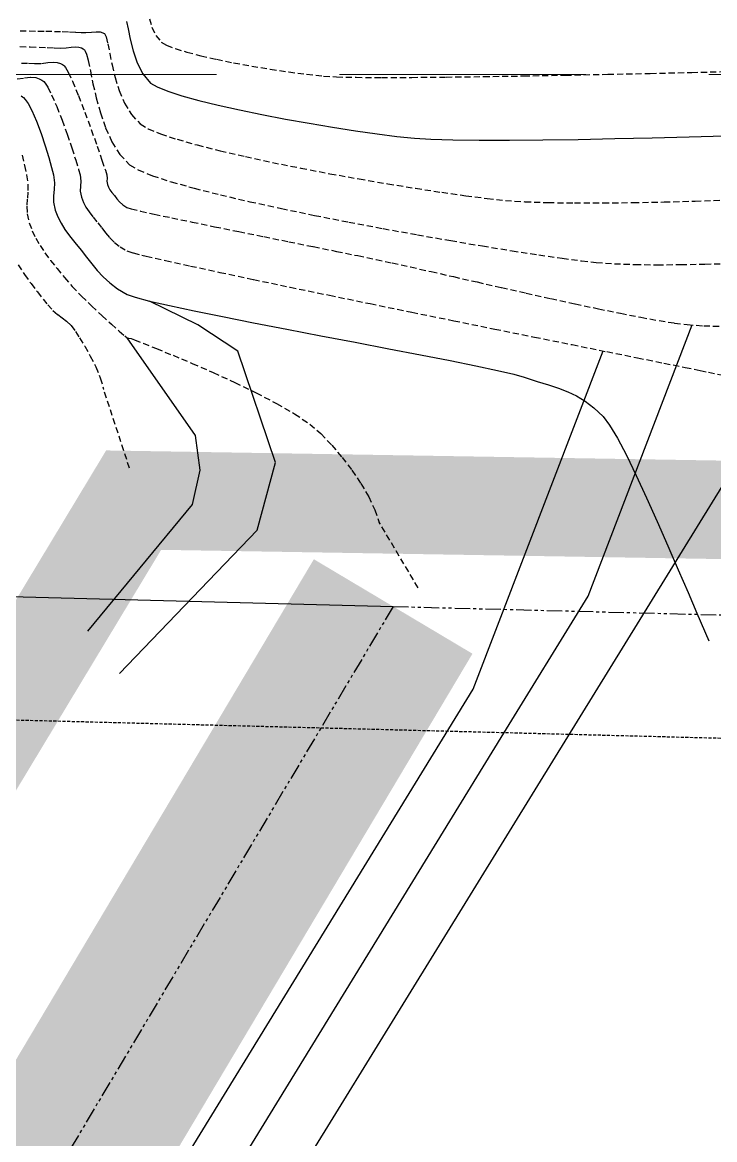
# Model space of a CAD drawing. Header units: inches. Extents: x 8135 to 11700, y -938 to 4760.
# Drawn here: x 10363 to 10419.2, y 4047.2 to 4138 of the extents above; entities that cross this region are included whole.
import ezdxf

# ---------------------------------------------------------------- set-up
doc = ezdxf.new("R2010")
doc.units = ezdxf.units.IN
doc.header["$MEASUREMENT"] = 0
for name, pattern in [('DASHED', [0.75, 0.5, -0.25]), ('DASHED2', [0.375, 0.25, -0.125]), ('HIDDEN', [0.375, 0.25, -0.125]), ('PHANTOM', [2.5, 1.25, -0.25, 0.25, -0.25, 0.25, -0.25])]:
    doc.linetypes.add(name, pattern=pattern)
for name, color, linetype in [('ADJ', 11, 'Continuous'), ('EC', 35, 'DASHED'), ('ESMT', 7, 'HIDDEN'), ('GRID', 254, 'HIDDEN'), ('LIMITS OF DISTURBANCE', 1, 'HIDDEN'), ('PH1-BNDY', 1, 'PHANTOM'), ('PRO-SILT FENCE', 8, 'DASHED2'), ('PROP-CONT-H', 6, 'Continuous'), ('PROP-CONT-L', 7, 'Continuous')]:
    doc.layers.add(name, color=color, linetype=linetype)

msp = doc.modelspace()

# ---------------------------------------------------------------- linework, layer by layer
at = {"layer": 'ADJ'}
msp.add_line((10296.827, 4092.995), (10393.116, 4090.514), dxfattribs=at)
at = {"layer": 'EC', "color": 35, "linetype": 'Continuous'}
for p, q in [((10371.448, 4138.039), (10371.579, 4137.428)), ((10371.579, 4137.428), (10371.744, 4136.598)), ((10371.744, 4136.598), (10371.976, 4135.646)), ((10371.976, 4135.646), (10372.309, 4134.67)), ((10372.309, 4134.67), (10372.776, 4133.766)), ((10372.776, 4133.766), (10373.41, 4133.033)), ((10373.41, 4133.033), (10373.95, 4132.711)), ((10373.95, 4132.711), (10374.81, 4132.364)), ((10374.81, 4132.364), (10375.949, 4131.998)), ((10362.898, 4131.986), (10362.994, 4131.921)), ((10362.994, 4131.921), (10363.067, 4131.862)), ((10363.067, 4131.862), (10363.216, 4131.704)), ((10363.216, 4131.704), (10363.445, 4131.378)), ((10363.445, 4131.378), (10363.756, 4130.806)), ((10375.949, 4131.998), (10377.325, 4131.62)), ((10377.325, 4131.62), (10378.895, 4131.235)), ((10378.895, 4131.235), (10380.618, 4130.852)), ((10363.756, 4130.806), (10364.142, 4129.927)), ((10380.618, 4130.852), (10382.452, 4130.474)), ((10382.452, 4130.474), (10384.354, 4130.109)), ((10364.142, 4129.927), (10364.511, 4128.942)), ((10384.354, 4130.109), (10386.282, 4129.764)), ((10386.282, 4129.764), (10388.195, 4129.445)), ((10388.195, 4129.445), (10390.05, 4129.157)), ((10364.511, 4128.942), (10364.846, 4127.933)), ((10390.05, 4129.157), (10391.805, 4128.907)), ((10391.805, 4128.907), (10393.417, 4128.702)), ((10393.417, 4128.702), (10394.846, 4128.548)), ((10394.846, 4128.548), (10396.179, 4128.461)), ((10408.144, 4128.455), (10411.131, 4128.514)), ((10411.131, 4128.514), (10414.161, 4128.583)), ((10414.161, 4128.583), (10417.168, 4128.661)), ((10417.168, 4128.661), (10420.084, 4128.743)), ((10364.846, 4127.933), (10365.134, 4126.98)), ((10396.179, 4128.461), (10397.954, 4128.408)), ((10397.954, 4128.408), (10400.104, 4128.385)), ((10400.104, 4128.385), (10402.564, 4128.387)), ((10402.564, 4128.387), (10405.266, 4128.412)), ((10405.266, 4128.412), (10408.144, 4128.455)), ((10365.134, 4126.98), (10365.358, 4126.165)), ((10365.358, 4126.165), (10365.503, 4125.57)), ((10365.503, 4125.57), (10365.586, 4124.915)), ((10365.586, 4124.915), (10365.566, 4124.373)), ((10365.566, 4124.373), (10365.521, 4123.873)), ((10365.521, 4123.873), (10365.527, 4123.345)), ((10365.527, 4123.345), (10365.663, 4122.717)), ((10365.663, 4122.717), (10365.873, 4122.162)), ((10365.873, 4122.162), (10366.132, 4121.647)), ((10366.132, 4121.647), (10366.443, 4121.145)), ((10366.443, 4121.145), (10366.813, 4120.63)), ((10366.813, 4120.63), (10367.247, 4120.076)), ((10367.247, 4120.076), (10367.752, 4119.458)), ((10367.752, 4119.458), (10368.198, 4118.898)), ((10368.198, 4118.898), (10368.625, 4118.35)), ((10368.625, 4118.35), (10369.062, 4117.815)), ((10369.062, 4117.815), (10369.538, 4117.298)), ((10369.538, 4117.298), (10370.082, 4116.799)), ((10370.082, 4116.799), (10370.723, 4116.321)), ((10370.723, 4116.321), (10371.489, 4115.866)), ((10371.489, 4115.866), (10372.141, 4115.632)), ((10372.141, 4115.632), (10373.315, 4115.324)), ((10373.315, 4115.324), (10374.938, 4114.951)), ((10374.938, 4114.951), (10376.937, 4114.526)), ((10376.937, 4114.526), (10379.24, 4114.058)), ((10379.24, 4114.058), (10381.773, 4113.559)), ((10381.773, 4113.559), (10384.465, 4113.038)), ((10384.465, 4113.038), (10387.24, 4112.507)), ((10387.24, 4112.507), (10390.029, 4111.975)), ((10390.029, 4111.975), (10392.756, 4111.454)), ((10392.756, 4111.454), (10395.35, 4110.954)), ((10395.35, 4110.954), (10397.737, 4110.486)), ((10397.737, 4110.486), (10399.844, 4110.06)), ((10399.844, 4110.06), (10401.6, 4109.687)), ((10401.6, 4109.687), (10402.931, 4109.378)), ((10402.931, 4109.378), (10403.764, 4109.142)), ((10403.764, 4109.142), (10404.81, 4108.795)), ((10404.81, 4108.795), (10405.73, 4108.506)), ((10405.73, 4108.506), (10406.552, 4108.238)), ((10406.552, 4108.238), (10407.304, 4107.956)), ((10407.304, 4107.956), (10408.014, 4107.621)), ((10408.014, 4107.621), (10408.712, 4107.196)), ((10408.712, 4107.196), (10409.426, 4106.646)), ((10409.426, 4106.646), (10410.183, 4105.932)), ((10410.183, 4105.932), (10410.701, 4105.253)), ((10410.701, 4105.253), (10411.336, 4104.187)), ((10411.336, 4104.187), (10412.065, 4102.801)), ((10412.065, 4102.801), (10412.864, 4101.165)), ((10412.864, 4101.165), (10413.709, 4099.348)), ((10413.709, 4099.348), (10414.576, 4097.42)), ((10414.576, 4097.42), (10415.442, 4095.448)), ((10415.442, 4095.448), (10416.283, 4093.503)), ((10416.283, 4093.503), (10417.075, 4091.653)), ((10417.075, 4091.653), (10417.794, 4089.967)), ((10417.794, 4089.967), (10418.762, 4087.721, 550))]:
    msp.add_line(p, q, dxfattribs=at)
at = {"layer": 'EC', "color": 35}
for p, q in [((10373.31, 4138.26), (10373.516, 4137.559)), ((10362.796, 4137.269), (10364.249, 4137.253)), ((10364.249, 4137.253), (10364.89, 4137.244)), ((10364.89, 4137.244), (10365.586, 4137.227)), ((10365.586, 4137.227), (10366.227, 4137.208)), ((10366.227, 4137.208), (10366.807, 4137.187)), ((10366.807, 4137.187), (10367.323, 4137.167)), ((10367.323, 4137.167), (10367.77, 4137.148)), ((10367.77, 4137.148), (10368.144, 4137.132)), ((10368.144, 4137.132), (10368.598, 4137.153)), ((10368.598, 4137.153), (10368.978, 4137.203)), ((10368.978, 4137.203), (10369.318, 4137.198)), ((10369.318, 4137.198), (10369.653, 4137.05)), ((10369.653, 4137.05), (10369.795, 4136.777)), ((10369.795, 4136.777), (10369.932, 4136.22)), ((10373.516, 4137.559), (10373.825, 4136.892)), ((10373.825, 4136.892), (10374.27, 4136.354)), ((10362.792, 4135.994), (10363.61, 4135.969)), ((10363.61, 4135.969), (10364.352, 4135.943)), ((10364.352, 4135.943), (10365.011, 4135.917)), ((10365.011, 4135.917), (10365.582, 4135.893)), ((10365.582, 4135.893), (10366.06, 4135.872)), ((10366.06, 4135.872), (10366.533, 4135.887)), ((10366.533, 4135.887), (10366.94, 4135.941)), ((10366.94, 4135.941), (10367.303, 4135.976)), ((10367.303, 4135.976), (10367.577, 4135.953)), ((10367.577, 4135.953), (10367.781, 4135.888)), ((10367.781, 4135.888), (10367.918, 4135.815)), ((10367.918, 4135.815), (10367.988, 4135.768)), ((10367.988, 4135.768), (10368.023, 4135.735)), ((10369.932, 4136.22), (10370.084, 4135.443)), ((10374.27, 4136.354), (10374.704, 4136.101)), ((10374.704, 4136.101), (10375.409, 4135.828)), ((10375.409, 4135.828), (10376.346, 4135.543)), ((10368.023, 4135.735), (10368.091, 4135.628)), ((10368.091, 4135.628), (10368.19, 4135.369)), ((10368.19, 4135.369), (10368.325, 4134.861)), ((10368.325, 4134.861), (10368.508, 4134.011)), ((10370.084, 4135.443), (10370.274, 4134.509)), ((10376.346, 4135.543), (10377.475, 4135.251)), ((10377.475, 4135.251), (10378.757, 4134.96)), ((10378.757, 4134.96), (10380.152, 4134.675)), ((10362.909, 4134.659), (10363.485, 4134.635)), ((10363.485, 4134.635), (10363.976, 4134.613)), ((10363.976, 4134.613), (10364.552, 4134.631)), ((10364.552, 4134.631), (10365.047, 4134.696)), ((10365.047, 4134.696), (10365.489, 4134.739)), ((10365.489, 4134.739), (10365.823, 4134.711)), ((10365.823, 4134.711), (10366.071, 4134.632)), ((10366.071, 4134.632), (10366.238, 4134.543)), ((10366.238, 4134.543), (10366.323, 4134.485)), ((10366.323, 4134.485), (10366.374, 4134.44)), ((10366.374, 4134.44), (10366.492, 4134.286)), ((10366.492, 4134.286), (10366.705, 4133.913)), ((10368.508, 4134.011), (10368.724, 4132.977)), ((10370.274, 4134.509), (10370.523, 4133.482)), ((10380.152, 4134.675), (10381.622, 4134.405)), ((10381.622, 4134.405), (10383.128, 4134.155)), ((10383.128, 4134.155), (10384.629, 4133.932)), ((10417.376, 4133.893), (10420.613, 4133.97)), ((10362.571, 4133.375), (10363.155, 4133.451)), ((10363.155, 4133.451), (10363.676, 4133.502)), ((10363.676, 4133.502), (10364.069, 4133.47)), ((10364.069, 4133.47), (10364.361, 4133.376)), ((10364.361, 4133.376), (10364.558, 4133.271)), ((10364.558, 4133.271), (10364.659, 4133.203)), ((10364.659, 4133.203), (10364.716, 4133.155)), ((10364.716, 4133.155), (10364.841, 4133.01)), ((10366.705, 4133.913), (10367.047, 4133.191)), ((10367.047, 4133.191), (10367.538, 4132.018)), ((10370.523, 4133.482), (10370.854, 4132.425)), ((10384.629, 4133.932), (10386.086, 4133.742)), ((10386.086, 4133.742), (10387.461, 4133.593)), ((10387.461, 4133.593), (10388.516, 4133.533)), ((10388.516, 4133.533), (10390.105, 4133.498)), ((10390.105, 4133.498), (10392.163, 4133.486)), ((10392.163, 4133.486), (10394.62, 4133.493)), ((10394.62, 4133.493), (10397.411, 4133.518)), ((10397.411, 4133.518), (10400.467, 4133.557)), ((10400.467, 4133.557), (10403.721, 4133.61)), ((10403.721, 4133.61), (10407.107, 4133.672)), ((10407.107, 4133.672), (10410.556, 4133.741)), ((10410.556, 4133.741), (10414.002, 4133.816)), ((10414.002, 4133.816), (10417.376, 4133.893)), ((10364.841, 4133.01), (10365.05, 4132.686)), ((10365.05, 4132.686), (10365.358, 4132.085)), ((10368.724, 4132.977), (10368.991, 4131.823)), ((10370.854, 4132.425), (10371.287, 4131.403)), ((10365.358, 4132.085), (10365.776, 4131.127)), ((10367.538, 4132.018), (10368.062, 4130.664)), ((10368.991, 4131.823), (10369.325, 4130.609)), ((10371.287, 4131.403), (10371.846, 4130.477)), ((10365.776, 4131.127), (10366.206, 4130.026)), ((10368.062, 4130.664), (10368.582, 4129.253)), ((10369.325, 4130.609), (10369.746, 4129.397)), ((10371.846, 4130.477), (10372.551, 4129.713)), ((10366.206, 4130.026), (10366.623, 4128.872)), ((10372.551, 4129.713), (10373.195, 4129.323)), ((10366.623, 4128.872), (10367.004, 4127.758)), ((10368.582, 4129.253), (10369.059, 4127.912)), ((10369.746, 4129.397), (10370.268, 4128.25)), ((10373.195, 4129.323), (10374.213, 4128.904)), ((10374.213, 4128.904), (10375.559, 4128.46)), ((10367.004, 4127.758), (10367.322, 4126.775)), ((10369.059, 4127.912), (10369.455, 4126.766)), ((10370.268, 4128.25), (10370.911, 4127.228)), ((10375.559, 4128.46), (10377.188, 4128)), ((10377.188, 4128), (10379.054, 4127.529)), ((10362.965, 4127.168), (10363.162, 4126.336)), ((10367.322, 4126.775), (10367.554, 4126.014)), ((10369.455, 4126.766), (10369.73, 4125.942)), ((10370.911, 4127.228), (10371.691, 4126.393)), ((10379.054, 4127.529), (10381.112, 4127.053)), ((10381.112, 4127.053), (10383.316, 4126.581)), ((10363.162, 4126.336), (10363.331, 4125.572)), ((10367.554, 4126.014), (10367.675, 4125.567)), ((10369.73, 4125.942), (10369.847, 4125.565)), ((10371.691, 4126.393), (10372.401, 4125.97)), ((10372.401, 4125.97), (10373.548, 4125.507)), ((10383.316, 4126.581), (10385.621, 4126.117)), ((10385.621, 4126.117), (10387.982, 4125.668)), ((10363.331, 4125.572), (10363.438, 4124.815)), ((10367.675, 4125.567), (10367.729, 4125.06)), ((10367.729, 4125.06), (10367.7, 4124.646)), ((10369.847, 4125.565), (10369.868, 4125.286)), ((10369.868, 4125.286), (10369.85, 4125.056)), ((10369.85, 4125.056), (10369.891, 4124.787)), ((10373.548, 4125.507), (10375.08, 4125.01)), ((10375.08, 4125.01), (10376.946, 4124.488)), ((10387.982, 4125.668), (10390.352, 4125.241)), ((10390.352, 4125.241), (10392.686, 4124.843)), ((10363.435, 4124.176), (10363.384, 4123.599)), ((10363.438, 4124.815), (10363.435, 4124.176)), ((10367.7, 4124.646), (10367.683, 4124.24)), ((10367.683, 4124.24), (10367.777, 4123.752)), ((10369.891, 4124.787), (10369.982, 4124.564)), ((10369.982, 4124.564), (10370.103, 4124.358)), ((10370.103, 4124.358), (10370.261, 4124.144)), ((10370.261, 4124.144), (10370.461, 4123.898)), ((10376.946, 4124.488), (10379.096, 4123.947)), ((10392.686, 4124.843), (10394.94, 4124.479)), ((10394.94, 4124.479), (10397.066, 4124.157)), ((10397.066, 4124.157), (10399.021, 4123.882)), ((10363.384, 4123.599), (10363.345, 4123.028)), ((10367.777, 4123.752), (10367.941, 4123.332)), ((10367.941, 4123.332), (10368.15, 4122.943)), ((10370.461, 4123.898), (10370.669, 4123.633)), ((10370.669, 4123.633), (10370.881, 4123.379)), ((10370.881, 4123.379), (10371.137, 4123.14)), ((10371.137, 4123.14), (10371.48, 4122.918)), ((10379.096, 4123.947), (10381.478, 4123.394)), ((10381.478, 4123.394), (10384.042, 4122.836)), ((10399.021, 4123.882), (10400.758, 4123.662)), ((10400.758, 4123.662), (10402.231, 4123.502)), ((10402.231, 4123.502), (10403.818, 4123.39)), ((10403.818, 4123.39), (10405.71, 4123.322)), ((10405.71, 4123.322), (10407.846, 4123.291)), ((10407.846, 4123.291), (10410.167, 4123.293)), ((10410.167, 4123.293), (10412.616, 4123.322)), ((10412.616, 4123.322), (10415.131, 4123.373)), ((10415.131, 4123.373), (10417.654, 4123.441)), ((10417.654, 4123.441), (10420.125, 4123.521)), ((10363.345, 4123.028), (10363.379, 4122.408)), ((10363.379, 4122.408), (10363.549, 4121.683)), ((10368.15, 4122.943), (10368.41, 4122.557)), ((10368.41, 4122.557), (10368.727, 4122.145)), ((10371.48, 4122.918), (10371.828, 4122.812)), ((10371.828, 4122.812), (10372.59, 4122.631)), ((10372.59, 4122.631), (10373.706, 4122.385)), ((10373.706, 4122.385), (10375.12, 4122.085)), ((10384.042, 4122.836), (10386.735, 4122.281)), ((10386.735, 4122.281), (10389.508, 4121.736)), ((10363.549, 4121.683), (10363.791, 4121.03)), ((10368.727, 4122.145), (10369.106, 4121.678)), ((10369.106, 4121.678), (10369.436, 4121.263)), ((10369.436, 4121.263), (10369.753, 4120.858)), ((10375.12, 4122.085), (10376.774, 4121.742)), ((10376.774, 4121.742), (10378.611, 4121.365)), ((10378.611, 4121.365), (10380.571, 4120.967)), ((10389.508, 4121.736), (10392.31, 4121.208)), ((10363.791, 4121.03), (10364.08, 4120.42)), ((10364.08, 4120.42), (10364.421, 4119.832)), ((10369.753, 4120.858), (10370.087, 4120.467)), ((10370.087, 4120.467), (10370.468, 4120.09)), ((10380.571, 4120.967), (10382.6, 4120.557)), ((10382.6, 4120.557), (10384.637, 4120.145)), ((10392.31, 4121.208), (10395.088, 4120.704)), ((10395.088, 4120.704), (10397.793, 4120.232)), ((10364.421, 4119.832), (10364.818, 4119.242)), ((10370.468, 4120.09), (10370.924, 4119.731)), ((10370.924, 4119.731), (10371.484, 4119.392)), ((10384.637, 4120.145), (10386.627, 4119.743)), ((10386.627, 4119.743), (10388.51, 4119.361)), ((10397.793, 4120.232), (10400.373, 4119.798)), ((10400.373, 4119.798), (10402.778, 4119.41)), ((10364.818, 4119.242), (10365.277, 4118.627)), ((10365.277, 4118.627), (10365.802, 4117.967)), ((10371.484, 4119.392), (10371.978, 4119.236)), ((10371.978, 4119.236), (10373.042, 4118.971)), ((10373.042, 4118.971), (10374.616, 4118.611)), ((10374.616, 4118.611), (10376.636, 4118.167)), ((10388.51, 4119.361), (10390.231, 4119.01)), ((10390.231, 4119.01), (10391.73, 4118.7)), ((10391.73, 4118.7), (10393.031, 4118.422)), ((10402.778, 4119.41), (10404.955, 4119.074)), ((10404.955, 4119.074), (10406.855, 4118.799)), ((10406.855, 4118.799), (10408.425, 4118.591)), ((10408.425, 4118.591), (10409.616, 4118.457)), ((10362.632, 4118.262), (10363.155, 4117.477)), ((10365.802, 4117.967), (10366.398, 4117.238)), ((10376.636, 4118.167), (10379.04, 4117.651)), ((10379.04, 4117.651), (10381.765, 4117.075)), ((10393.031, 4118.422), (10394.537, 4118.09)), ((10394.537, 4118.09), (10396.213, 4117.715)), ((10396.213, 4117.715), (10398.024, 4117.305)), ((10409.616, 4118.457), (10411.093, 4118.352)), ((10411.093, 4118.352), (10412.764, 4118.292)), ((10412.764, 4118.292), (10414.58, 4118.272)), ((10414.58, 4118.272), (10416.49, 4118.284)), ((10416.49, 4118.284), (10418.444, 4118.322)), ((10418.444, 4118.322), (10420.393, 4118.379)), ((10363.155, 4117.477), (10363.689, 4116.737)), ((10363.689, 4116.737), (10364.202, 4116.065)), ((10366.398, 4117.238), (10367.036, 4116.514)), ((10381.765, 4117.075), (10384.75, 4116.453)), ((10398.024, 4117.305), (10399.936, 4116.872)), ((10399.936, 4116.872), (10401.914, 4116.425)), ((10364.202, 4116.065), (10364.664, 4115.484)), ((10367.036, 4116.514), (10367.801, 4115.723)), ((10384.75, 4116.453), (10387.932, 4115.794)), ((10401.914, 4116.425), (10403.924, 4115.974)), ((10403.924, 4115.974), (10405.932, 4115.529)), ((10364.664, 4115.484), (10365.044, 4115.018)), ((10365.044, 4115.018), (10365.464, 4114.565)), ((10367.801, 4115.723), (10368.628, 4114.914)), ((10368.628, 4114.914), (10369.455, 4114.138)), ((10387.932, 4115.794), (10391.248, 4115.113)), ((10391.248, 4115.113), (10394.636, 4114.421)), ((10405.932, 4115.529), (10407.902, 4115.099)), ((10407.902, 4115.099), (10409.8, 4114.696)), ((10365.464, 4114.565), (10365.855, 4114.233)), ((10365.855, 4114.233), (10366.225, 4113.957)), ((10369.455, 4114.138), (10370.218, 4113.444)), ((10394.636, 4114.421), (10398.033, 4113.729)), ((10409.8, 4114.696), (10411.592, 4114.328)), ((10411.592, 4114.328), (10413.242, 4114.005)), ((10413.242, 4114.005), (10414.717, 4113.739)), ((10366.225, 4113.957), (10366.584, 4113.677)), ((10366.584, 4113.677), (10366.94, 4113.327)), ((10366.94, 4113.327), (10367.303, 4112.846)), ((10370.218, 4113.444), (10370.854, 4112.879)), ((10398.033, 4113.729), (10401.378, 4113.051)), ((10414.717, 4113.739), (10415.981, 4113.537)), ((10415.981, 4113.537), (10417.001, 4113.412)), ((10417.001, 4113.412), (10418.349, 4113.315)), ((10418.349, 4113.315), (10419.717, 4113.271)), ((10367.303, 4112.846), (10367.638, 4112.328)), ((10367.638, 4112.328), (10368.054, 4111.652)), ((10370.854, 4112.879), (10371.3, 4112.495)), ((10371.3, 4112.495), (10371.494, 4112.34)), ((10371.494, 4112.34), (10371.649, 4112.3)), ((10371.649, 4112.3), (10371.813, 4112.274)), ((10371.813, 4112.274), (10372.089, 4112.169)), ((10372.089, 4112.169), (10372.8, 4111.893)), ((10401.378, 4113.051), (10404.607, 4112.398)), ((10404.607, 4112.398), (10407.658, 4111.782)), ((10368.054, 4111.652), (10368.504, 4110.858)), ((10372.8, 4111.893), (10373.872, 4111.467)), ((10373.872, 4111.467), (10375.227, 4110.914)), ((10407.658, 4111.782), (10410.469, 4111.215)), ((10368.504, 4110.858), (10368.942, 4109.987)), ((10375.227, 4110.914), (10376.791, 4110.256)), ((10410.469, 4111.215), (10412.977, 4110.71)), ((10412.977, 4110.71), (10415.121, 4110.279)), ((10368.942, 4109.987), (10369.319, 4109.078)), ((10376.791, 4110.256), (10378.489, 4109.514)), ((10378.489, 4109.514), (10380.244, 4108.712)), ((10415.121, 4110.279), (10416.836, 4109.934)), ((10416.836, 4109.934), (10418.062, 4109.686)), ((10418.062, 4109.686), (10418.735, 4109.549)), ((10418.735, 4109.549), (10419.78, 4109.324)), ((10369.319, 4109.078), (10369.587, 4108.172)), ((10380.244, 4108.712), (10381.982, 4107.87)), ((10381.982, 4107.87), (10383.627, 4107.011)), ((10383.627, 4107.011), (10385.104, 4106.158)), ((10385.104, 4106.158), (10386.336, 4105.331)), ((10386.336, 4105.331), (10387.249, 4104.554)), ((10387.249, 4104.554), (10388.12, 4103.62)), ((10388.12, 4103.62), (10388.968, 4102.62)), ((10388.968, 4102.62), (10389.769, 4101.575)), ((10389.769, 4101.575), (10390.497, 4100.503)), ((10390.497, 4100.503), (10391.126, 4099.426)), ((10391.126, 4099.426), (10391.632, 4098.363)), ((10391.632, 4098.363), (10391.989, 4097.335))]:
    msp.add_line(p, q, dxfattribs=at)
at = {"layer": 'EC', "color": 35, "flags": 128}
for points, elevation in [([(10371.694, 4101.738), (10369.587, 4108.172)], 548), ([(10395.142, 4092.033), (10391.989, 4097.335)], 549)]:
    msp.add_lwpolyline(points, dxfattribs=dict(at, elevation=elevation))
at = {"layer": 'ESMT'}
msp.add_lwpolyline([(10113.957, 4087.704), (10557.358, 4076.278)], dxfattribs=at)
at = {"layer": 'GRID', "color": 252, "linetype": 'HIDDEN', "lineweight": 0, "ltscale": 80}
msp.add_line((8228.763, 4133.735), (11606.69, 4133.735), dxfattribs=at)
at = {"layer": 'LIMITS OF DISTURBANCE', "color": 1, "ltscale": 150, "const_width": 8}
msp.add_lwpolyline([(11356.158, 4082.91), (10372.027, 4099.152), (10204.997, 3822.33), (10107.196, 3485.09), (10049.231, 3481.102), (9981.33, 3316.256), (9913.429, 3302.681), (9923.129, 3324.014), (9917.309, 3470.436), (9901.527, 3481.158), (9692.973, 3486.976), (9673.573, 3405.523), (9728.864, 3367.705), (9733.714, 3335.706), (9577.437, 3177.331)], dxfattribs=at)
at = {"layer": 'PH1-BNDY'}
for q in [(10222.435, 3803.845), (11310.666, 4066.87)]:
    msp.add_line((10393.116, 4090.514), q, dxfattribs=at)
at = {"layer": 'PRO-SILT FENCE', "color": 200, "const_width": 15}
msp.add_lwpolyline([(10124.673, 3465.877), (10222.435, 3803.845), (10364.959, 4043.224), (10393.116, 4090.514)], dxfattribs=at)
at = {"layer": 'PROP-CONT-H', "color": 40, "ltscale": 100, "elevation": 550}
msp.add_lwpolyline([(10370.888, 4085.079), (10382.076, 4096.705), (10383.545, 4102.211), (10380.484, 4111.265), (10377.23, 4113.397), (10373.315, 4115.324)], dxfattribs=at)
at = {"layer": 'PROP-CONT-L', "color": 40, "ltscale": 100}
for p, q in [((10408.949, 4091.362), (10417.412, 4113.382)), ((10399.615, 4083.801), (10410.174, 4111.275)), ((10404.869, 4075.961), (10422.393, 4104.399)), ((10401.897, 4079.872), (10408.949, 4091.362))]:
    msp.add_line(p, q, dxfattribs=at)
at = {"layer": 'PROP-CONT-L', "color": 40, "ltscale": 100, "elevation": 549}
msp.add_lwpolyline([(10368.293, 4088.504), (10376.811, 4098.785), (10377.423, 4101.599), (10377.056, 4104.413), (10371.494, 4112.34)], dxfattribs=at)
at = {"layer": 'PROP-CONT-L', "color": 40, "ltscale": 100}
for points in [[(10225.697, 3839.859), (10243.416, 3829.31), (10399.615, 4083.801)], [(10156.951, 3632.813), (10176.529, 3627.15), (10231.202, 3801.763), (10401.897, 4079.872)], [(10119.676, 3440.356), (10127.173, 3449.723), (10132.91, 3474.455), (10234.871, 3800.094), (10404.869, 4075.961)]]:
    msp.add_lwpolyline(points, dxfattribs=at)

doc.saveas('drawing.dxf')
